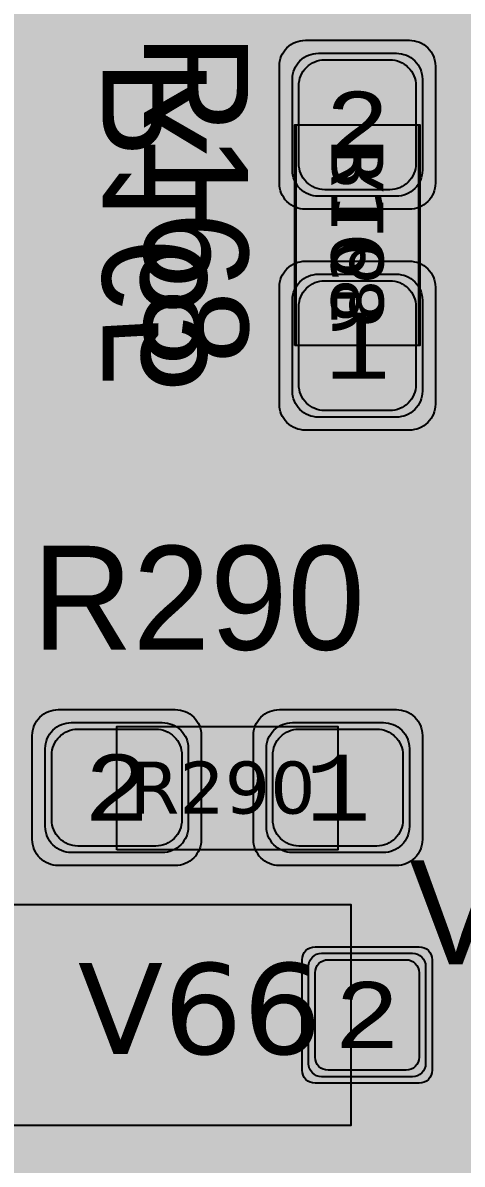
# Model space of a CAD drawing. Extents: x -28 to 199, y -61 to 255.
# Drawn here: x 147.68 to 151.06, y 168.1 to 176.88 of the extents above; entities that cross this region are included whole.
import ezdxf
from ezdxf.enums import TextEntityAlignment as Align

# ---------------------------------------------------------------- set-up
doc = ezdxf.new("R2010")
doc.units = 0
doc.header["$MEASUREMENT"] = 0
for name, color, linetype in [('ASSEMBLY_OUTLINES_BTM', 191, 'CONTINUOUS'), ('ASSEMBLY_OUTLINES_TOP', 102, 'CONTINUOUS'), ('ASSEMBLY_PART_NUMBERS_BTM', 191, 'CONTINUOUS'), ('ASSEMBLY_PART_NUMBERS_TOP', 102, 'CONTINUOUS'), ('ASSEMBLY_REF_DES_BTM', 191, 'CONTINUOUS'), ('ASSEMBLY_REF_DES_TOP', 102, 'CONTINUOUS'), ('DRILL_DRAWING', 21, 'CONTINUOUS'), ('GENERATED_SILKSCREEN_BTM', 255, 'CONTINUOUS'), ('GENERATED_SILKSCREEN_TOP', 140, 'CONTINUOUS'), ('PART_PADS_SMD_BTM', 10, 'CONTINUOUS'), ('PART_PADS_SMD_TOP', 150, 'CONTINUOUS'), ('PIN_NUMBERS_BTM', 8, 'CONTINUOUS'), ('PIN_NUMBERS_TOP', 8, 'CONTINUOUS'), ('PLACEMENT_OUTLINES_BTM', 222, 'CONTINUOUS'), ('PLACEMENT_OUTLINES_TOP', 130, 'CONTINUOUS'), ('PLANE_DATA_LAYER_BOTTOM', 10, 'CONTINUOUS'), ('PLANE_SHAPES_LAYER_2', 230, 'CONTINUOUS'), ('PLANE_SHAPES_LAYER_3', 81, 'CONTINUOUS'), ('PLANE_SHAPES_LAYER_BOTTOM', 10, 'CONTINUOUS'), ('SILKSCREEN_OUTLINES_BTM', 211, 'CONTINUOUS'), ('SILKSCREEN_OUTLINES_TOP', 150, 'CONTINUOUS'), ('SILKSCREEN_REF_DES_BTM', 211, 'CONTINUOUS'), ('SILKSCREEN_REF_DES_TOP', 150, 'CONTINUOUS'), ('SOLDERMASK_PADS_BTM', 12, 'CONTINUOUS'), ('SOLDERMASK_PADS_TOP', 180, 'CONTINUOUS'), ('SOLDERPASTE_PADS_BTM', 12, 'CONTINUOUS'), ('SOLDERPASTE_PADS_TOP', 180, 'CONTINUOUS'), ('TRACES_LAYER_2', 230, 'CONTINUOUS'), ('TRACES_LAYER_BOTTOM', 10, 'CONTINUOUS'), ('TRACES_LAYER_TOP', 150, 'CONTINUOUS')]:
    doc.layers.add(name, color=color, linetype=linetype)
doc.styles.add('COURIER_NEW', font='COUR.TTF')
doc.styles.add('VERDANA', font='verdana.TTF')
doc.styles.add('VERIBEST_GERBER_0', font='txt')

msp = doc.modelspace()

# ---------------------------------------------------------------- hatches: boundary and pattern name
at = {"layer": 'PLANE_DATA_LAYER_BOTTOM'}
h = msp.add_hatch(color=256, dxfattribs=at)
h.paths.add_polyline_path([(149, 169.0762, -0.414213562373095), (148.9238, 169), (147.000008, 169, 0.414213562373095), (147, 168.999992), (147, 168.9142, -0.414213562373095), (146.9238, 168.838), (146.916836, 168.838, 0.1989121654681667), (146.650257, 168.727579), (143.944996, 166.022318, -0.1989133663345656), (143.891114, 166), (137.250008, 166), (137.250004, 165.999999, -0.1462038582376008), (137.2082, 165.987508), (134.125814, 165.987508, 0.1989121654681667), (133.859235, 165.877087), (133.754466, 165.772318, -0.1989133663345372), (133.700584, 165.75), (130.8262, 165.75, -0.414213562373095), (130.75, 165.8262), (130.75, 166.249992, 0.414213562373095), (130.749992, 166.25), (120.250008, 166.25, 0.414213562373095), (120.25, 166.249992), (120.25, 164.5762, -0.414213562373095), (120.1738, 164.5), (119.753893, 164.5, -0.1385740107174841), (119.714013, 164.511269, 0.2825715138385524), (119.085987, 164.511269, -0.1385740107174437), (119.046107, 164.5), (108.750008, 164.5, 0.414213562373095), (108.75, 164.499992), (108.75, 161.5762, -0.414213562373095), (108.6738, 161.5), (108.5762, 161.5, -0.414213562373095), (108.5, 161.5762), (108.5, 161.9, 0.414213562373095), (108.05, 162.35), (106.95, 162.35, 0.3417826534714845), (106.514377, 162.012837, -0.4469152351943249), (106.413497, 161.960731, 0.4438706376830999), (105.620728, 161.556344, -0.3389471313174167), (105.54716, 161.5), (94.5762, 161.5, -0.414213562373095), (94.5, 161.5762), (94.5, 164.712074, -0.1989099556853327), (94.522318, 164.765955), (99.853553, 170.09719, 0.1989122151386037), (100, 170.450743), (100, 172.1738, -0.414213562373095), (100.0762, 172.25), (130.749992, 172.25, 0.414213562373095), (130.75, 172.250008), (130.75, 194.117184, -0.198909955685367), (130.772318, 194.171065), (131.344755, 194.743502, 0.1989121882725125), (131.469235, 195.044022), (131.469235, 198.379979, 0.1989121882725125), (131.344755, 198.680499), (130.772318, 199.252936, -0.198909955685367), (130.75, 199.306817), (130.75, 214.914737, -0.414213562373095), (130.8262, 214.990937), (147.279128, 214.990937, -0.1989133663345656), (147.33301, 214.968619), (148.977682, 213.323947, -0.198909955685367), (149, 213.270066)], flags=0)
h.paths.add_polyline_path([(110.25, 165.75, -0.9999999999999999), (112.25, 165.75, -0.9999999999999999)], flags=0)
h.paths.add_polyline_path([(113.75, 169.75, -0.9999999999999999), (116.75, 169.75, -0.9999999999999999)], flags=0)
h.paths.add_polyline_path([(118.5, 169.75, -0.9999999999999999), (121.5, 169.75, -0.9999999999999999)], flags=0)
h.paths.add_polyline_path([(134.21, 170.75, 0.414213562373095), (134.46, 171), (134.46, 172.5, 0.414213562373095), (134.21, 172.75), (132.71, 172.75, 0.414213562373095), (132.46, 172.5), (132.46, 171, 0.414213562373095), (132.71, 170.75)], flags=0)
h.paths.add_polyline_path([(134.21, 177, 0.414213562373095), (134.46, 177.25), (134.46, 178.75, 0.414213562373095), (134.21, 179), (132.71, 179, 0.414213562373095), (132.46, 178.75), (132.46, 177.25, 0.414213562373095), (132.71, 177)], flags=0)
h.paths.add_polyline_path([(134.21, 183.25, 0.414213562373095), (134.46, 183.5), (134.46, 185, 0.414213562373095), (134.21, 185.25), (132.71, 185.25, 0.414213562373095), (132.46, 185), (132.46, 183.5, 0.414213562373095), (132.71, 183.25)], flags=0)
h.paths.add_polyline_path([(132.46, 190.5, -0.9999999999999999), (134.46, 190.5, -0.9999999999999999)], flags=0)
h.paths.add_polyline_path([(132.46, 196.75, -0.9999999999999999), (134.46, 196.75, -0.9999999999999999)], flags=0)
h.paths.add_polyline_path([(135, 171.75, -0.9999999999999999), (137, 171.75, -0.9999999999999999)], flags=0)
h.paths.add_polyline_path([(135, 178, -0.9999999999999999), (137, 178, -0.9999999999999999)], flags=0)
h.paths.add_polyline_path([(135, 184.25, -0.9999999999999999), (137, 184.25, -0.9999999999999999)], flags=0)
h.paths.add_polyline_path([(135, 190.5, -0.9999999999999999), (137, 190.5, -0.9999999999999999)], flags=0)
h.paths.add_polyline_path([(135, 196.75, -0.9999999999999999), (137, 196.75, -0.9999999999999999)], flags=0)
h.paths.add_polyline_path([(139.749992, 169, 0.414213562373095), (139.75, 169.000008), (139.75, 198.249992, 0.414213562373095), (139.749992, 198.25), (137.250008, 198.25, 0.414213562373095), (137.25, 198.249992), (137.25, 169.000008, 0.414213562373095), (137.250008, 169)], flags=0)
h.paths.add_polyline_path([(142.1, 210.3, -0.9999999999999999), (143.29999999999998, 210.3, -0.9999999999999999)], flags=0)
h.paths.add_polyline_path([(144.1, 179.2, 0.1385725087961841), (144.011269, 179.514013, -0.1385740107174031), (144, 179.553893), (144, 192.314146, 0.1989122151386141), (143.853553, 192.667699), (142.111055, 194.410197, 0.0466846266150895), (142.039326, 194.469652, -0.0466839603697562), (142.028394, 194.478712), (141.903793, 194.603313, -0.1385728852908003), (141.883563, 194.639481, 0.8890740124386082), (140.7, 194.500003), (140.7, 194.499999, 0.3470511284967519), (141.160519, 193.916437, -0.1385728852908476), (141.196687, 193.896207), (141.389803, 193.703091, 0.0466846266150975), (141.461532, 193.643636, -0.0466839603697036), (141.472464, 193.634576), (142.977682, 192.129358, -0.198909955685367), (143, 192.075477), (143, 179.553893, -0.1385740107174032), (142.988731, 179.514013, 0.1385725087961841), (142.9, 179.2, 0.9999999999999999)], flags=0)
h.paths.add_polyline_path([(143, 169, -0.9999999999999999), (145, 169, -0.9999999999999999)], flags=0)
h.paths.add_polyline_path([(145.3, 169.7, -0.9999999999999999), (146.5, 169.7, -0.9999999999999999)], flags=0)
h.paths.add_polyline_path([(144.5, 206.75, -0.9999999999999999), (146.5, 206.75, -0.9999999999999999)], flags=0)
h.paths.add_polyline_path([(145.6, 187.2, -0.9999999999999999), (146.79999999999998, 187.2, -0.9999999999999999)], flags=0)
h.paths.add_polyline_path([(148.111269, 212.585987, 0.1385725087961841), (148.2, 212.9, 0.9999999999999999), (147, 212.9, 0.1385725087961841), (147.088731, 212.585987, -0.1385740107174032), (147.1, 212.546107), (147.1, 211.353893, -0.1385740107174842), (147.088731, 211.314013, 0.1385725087961739), (147, 211, 0.9999999999999999), (148.2, 211, 0.1385725087961739), (148.111269, 211.314013, -0.1385740107174841), (148.1, 211.353893), (148.1, 212.546107, -0.1385740107174031)], flags=0)
h.paths.add_polyline_path([(145.75, 199.25, -0.9999999999999999), (148.75, 199.25, -0.9999999999999999)], flags=0)
h.paths.add_polyline_path([(146.551388, 201.672619, 6.595924566415619), (145.922619, 202.301388, -0.1217123035593108), (145.931388, 202.265899), (145.931388, 202.265898, -0.5165321972622035), (145.830039, 202.193968, 0.5165316951389798), (144.5, 201.250001), (144.5, 201.25, 0.9999999999999999), (146.5, 201.25), (146.5, 201.250002, 0.0842844278408749), (146.443968, 201.580039, -0.6810727290850475)], flags=0)
at = {"layer": 'PLANE_SHAPES_LAYER_2'}
h = msp.add_hatch(color=256, dxfattribs=at)
h.paths.add_polyline_path([(169.5, 129.25), (149.5, 129.25), (142.25, 122), (142.25, 90.5), (147.5, 90.5), (147.5, 80), (154, 80), (154, 69.25), (131.75, 69.25), (131.75, 73.25), (121.25, 73.25), (121.25, 81), (110.5, 81), (110.5, 125.75), (106.5, 125.75), (106.5, 128.75), (93.5, 128.75), (93.5, 120.25), (91.75, 120.25), (91.75, 121.5), (80, 121.5), (80, 118.25), (73.25, 118.25), (73.25, 124.5), (67.5, 124.5), (67.5, 128), (57.75, 128), (57.75, 120.25), (55.25, 120.25), (55.25, 121.5), (47.5, 121.5), (47.5, 119), (35, 119), (35, 134.75), (32.75, 134.75), (32.75, 159.75), (29.25, 159.75), (29.25, 175.25), (22.5, 175.25), (22.5, 195.25), (17.25, 195.25), (17.25, 198), (22.5, 198), (22.5, 216.5), (40.25, 216.5), (40.25, 235.5), (54.5, 235.5), (54.5, 254), (87.25, 254), (87.25, 236.25), (86.25, 236.25), (86.25, 228.75), (81, 228.75), (81, 218.75), (95.25, 218.75), (95.25, 194.5), (87, 194.5), (87, 172), (131.1, 172), (131.1, 208.75), (115.5, 208.75), (115.5, 213.75), (106.75, 213.75), (106.75, 218.75), (110.25, 222.25), (110.25, 226.25), (142.5, 226.25), (142.5, 221.5), (160.5, 221.5), (160.5, 240.75), (169.5, 240.75)])
h.paths.add_polyline_path([(35.5, 149.5), (41.75, 149.5), (41.75, 152), (39.25, 152), (39.25, 154), (37.75, 154), (37.75, 152), (35.5, 152)], flags=16)
h.paths.add_polyline_path([(37.5, 125.75), (37.5, 128.75), (42.75, 128.75), (42.75, 125.75)], flags=16)
h.paths.add_polyline_path([(52, 127.75), (52, 130.75), (54.25, 130.75), (54.25, 127.75)], flags=16)
h.paths.add_polyline_path([(50.75, 219.5), (50.75, 226.5), (71.75, 226.5), (71.75, 219.5)], flags=16)
h.paths.add_polyline_path([(66.5, 150.75), (66.5, 177.5), (72.25, 177.5), (72.25, 150.75)], flags=16)
h.paths.add_polyline_path([(47.25, 185.25), (73, 185.25), (73, 188.25), (70.25, 188.25), (70.25, 191), (47.25, 191)], flags=16)
h.paths.add_polyline_path([(84.5, 208), (84.5, 212.75), (85, 212.75), (85, 208)], flags=16)
h.paths.add_polyline_path([(61.5, 137.25), (87.75, 137.25), (87.75, 140.5), (84.75, 140.5), (84.75, 143), (61.5, 143)], flags=16)
h.paths.add_polyline_path([(88.75, 127), (88.75, 130), (91, 130), (91, 127)], flags=16)
h.paths.add_polyline_path([(85.5, 130.25), (85.5, 132.5), (91, 132.5), (91, 130.25)], flags=16)
h.paths.add_polyline_path([(108.75, 142.25), (135.75, 142.25), (135.75, 145.75), (132.25, 145.75), (132.25, 149), (108.75, 149)], flags=16)
h.paths.add_polyline_path([(114.25, 126.75), (140.75, 126.75), (140.75, 129.75), (137.25, 129.75), (137.25, 133), (114.25, 133)], flags=16)
h.paths.add_polyline_path([(155.25, 180.25), (166.25, 180.25), (166.25, 186.25), (152.25, 186.25), (152.25, 183), (155.25, 183)], flags=16)
at = {"layer": 'PLANE_SHAPES_LAYER_3'}
h = msp.add_hatch(color=256, dxfattribs=at)
h.paths.add_polyline_path([(169.5, 129.25), (149.5, 129.25), (142.25, 122), (142.25, 90.5), (147.5, 90.5), (147.5, 80), (154, 80), (154, 69.25), (131.75, 69.25), (131.75, 73.25), (121.25, 73.25), (121.25, 81), (110.5, 81), (110.5, 125.75), (106.5, 125.75), (106.5, 128.75), (93.5, 128.75), (93.5, 120.25), (91.75, 120.25), (91.75, 121.5), (80, 121.5), (80, 118.25), (73.25, 118.25), (73.25, 124.5), (67.5, 124.5), (67.5, 127.75), (58.25, 127.75), (58.25, 130.25), (88.75, 130.25), (88.75, 127), (91, 127), (91, 132.5), (55, 132.5), (55, 131.25), (52, 131.25), (52, 127.75), (55, 127.75), (55, 127.25), (57.75, 127.25), (57.75, 120.25), (55.25, 120.25), (55.25, 121.5), (47.5, 121.5), (47.5, 119), (35, 119), (35, 134.75), (32.75, 134.75), (32.75, 159.75), (29.25, 159.75), (29.25, 175.25), (22.5, 175.25), (22.5, 195.25), (17.25, 195.25), (17.25, 198), (22.5, 198), (22.5, 216.5), (40.25, 216.5), (40.25, 235.5), (54.5, 235.5), (54.5, 254), (87.25, 254), (87.25, 236.25), (86.25, 236.25), (86.25, 228.75), (81, 228.75), (81, 218.75), (95.25, 218.75), (95.25, 194.5), (87, 194.5), (87, 172), (131.1, 172), (131.1, 208.75), (115.5, 208.75), (115.5, 213.75), (106.75, 213.75), (106.75, 218.75), (110.25, 222.25), (110.25, 226.25), (142.5, 226.25), (142.5, 221.5), (160.5, 221.5), (160.5, 240.75), (169.5, 240.75)])
h.paths.add_polyline_path([(35.5, 149.5), (41.75, 149.5), (41.75, 152), (39.25, 152), (39.25, 154), (37.75, 154), (37.75, 152), (35.5, 152)], flags=16)
h.paths.add_polyline_path([(37.5, 125.75), (37.5, 128.75), (42.75, 128.75), (42.75, 125.75)], flags=16)
h.paths.add_polyline_path([(50.75, 219.5), (50.75, 226.5), (71.75, 226.5), (71.75, 219.5)], flags=16)
h.paths.add_polyline_path([(66.5, 150.75), (66.5, 177.5), (72.25, 177.5), (72.25, 150.75)], flags=16)
h.paths.add_polyline_path([(47.25, 185.25), (73, 185.25), (73, 188.25), (70.25, 188.25), (70.25, 191), (47.25, 191)], flags=16)
h.paths.add_polyline_path([(84.5, 208), (84.5, 212.75), (85, 212.75), (85, 208)], flags=16)
h.paths.add_polyline_path([(61.5, 137.25), (87.75, 137.25), (87.75, 140.5), (84.75, 140.5), (84.75, 143), (61.5, 143)], flags=16)
h.paths.add_polyline_path([(108.75, 142.25), (135.75, 142.25), (135.75, 145.75), (132.25, 145.75), (132.25, 149), (108.75, 149)], flags=16)
h.paths.add_polyline_path([(114.25, 126.75), (140.75, 126.75), (140.75, 129.75), (137.25, 129.75), (137.25, 133), (114.25, 133)], flags=16)
h.paths.add_polyline_path([(155.25, 180.25), (166.25, 180.25), (166.25, 186.25), (152.25, 186.25), (152.25, 183), (155.25, 183)], flags=16)

# ---------------------------------------------------------------- linework, layer by layer
at = {"layer": 'ASSEMBLY_OUTLINES_BTM'}
msp.add_lwpolyline([(149.78, 174.4), (149.78, 176.1), (150.73, 176.1), (150.73, 174.4)], close=True, dxfattribs=at)
at = {"layer": 'ASSEMBLY_OUTLINES_TOP'}
for points in [[(149.77, 174.4), (149.77, 176.1), (150.72, 176.1), (150.72, 174.4)], [(148.4, 170.52), (148.4, 171.47), (150.1, 171.47), (150.1, 170.52)], [(147.3, 168.4), (147.3, 170.1), (150.2, 170.1), (150.2, 168.4)]]:
    msp.add_lwpolyline(points, close=True, dxfattribs=at)
at = {"layer": 'ASSEMBLY_OUTLINES_TOP', "const_width": 0.1}
msp.add_lwpolyline([(147.75, 170), (147.75, 168.5)], dxfattribs=at)
at = {"layer": 'GENERATED_SILKSCREEN_BTM', "const_width": 0.15}
for points in [[(148.5908, 175.9252), (148.5892, 175.9228), (148.5852, 175.922), (148.5812, 175.9196), (148.5772, 175.9196), (148.4124, 175.9196), (148.4084, 175.9196), (148.406, 175.922), (148.4036, 175.922), (148.4028, 175.9228), (148.402, 175.9236), (148.3996, 175.9252), (148.29, 176.0612), (148.2884, 176.0652), (148.2876, 176.0676), (148.2868, 176.0716), (148.2868, 176.4748), (148.2884, 176.482), (148.2924, 176.486), (148.2972, 176.4908), (148.3028, 176.4924), (149.0708, 176.4924), (149.0772, 176.4908), (149.0812, 176.4868), (149.0836, 176.482), (149.0844, 176.4764), (149.0836, 176.47), (149.0812, 176.4644), (149.0772, 176.4604), (149.0708, 176.4588), (148.7028, 176.4588), (148.7028, 176.0828), (149.0756, 175.9516), (149.0812, 175.9484), (149.0844, 175.9428), (149.0852, 175.9364), (149.0836, 175.9316), (149.0812, 175.9268), (149.0764, 175.9228), (149.0716, 175.9204), (149.0652, 175.922), (148.6924, 176.0532), (148.5908, 175.9252)], [(148.3196, 176.4588), (148.3196, 176.0756), (148.4204, 175.9516), (148.5692, 175.9516), (148.6708, 176.0756), (148.6708, 176.4588), (148.3196, 176.4588)], [(149.054, 175.6204), (149.0556, 175.6268), (149.0588, 175.63), (149.0644, 175.6324), (149.0708, 175.6332), (149.0764, 175.6324), (149.082, 175.63), (149.086, 175.6268), (149.0868, 175.6204), (149.0868, 175.3084), (149.086, 175.3028), (149.082, 175.298), (149.0764, 175.2956), (149.0708, 175.2948), (149.0644, 175.2956), (149.0588, 175.298), (149.0556, 175.3028), (149.054, 175.3084), (149.054, 175.4492), (148.3028, 175.4492), (148.2972, 175.45), (148.2932, 175.4524), (148.2908, 175.4564), (148.29, 175.462), (148.2892, 175.466), (148.2892, 175.47), (148.2908, 175.4732), (148.294, 175.4764), (148.5132, 175.6324), (148.5188, 175.6348), (148.5244, 175.6348), (148.5292, 175.6324), (148.5332, 175.6284), (148.5364, 175.6236), (148.538, 175.618), (148.538, 175.6148), (148.5364, 175.6124), (148.5348, 175.61), (148.5324, 175.6084), (148.3532, 175.4804), (149.054, 175.4804), (149.054, 175.6204)], [(148.29, 174.5764), (148.3996, 174.442), (148.4036, 174.438), (148.41, 174.4372), (148.414, 174.438), (148.4188, 174.4396), (148.422, 174.442), (148.4252, 174.446), (148.4276, 174.45), (148.4284, 174.454), (148.4284, 174.458), (148.426, 174.4612), (148.3196, 174.5924), (148.3196, 174.8516), (148.4204, 174.9748), (148.7076, 174.9748), (148.6188, 174.866), (148.618, 174.8628), (148.6172, 174.8612), (148.6172, 174.8604), (148.6164, 174.8604), (148.6156, 174.8564), (148.6156, 174.5868), (148.6164, 174.5836), (148.6172, 174.5828), (148.6172, 174.582), (148.618, 174.5796), (148.6188, 174.5764), (148.7276, 174.442), (148.73, 174.4412), (148.7308, 174.4396), (148.7316, 174.4388), (148.7332, 174.4388), (148.7388, 174.4372), (148.7412, 174.4364), (148.9612, 174.4364), (148.9652, 174.4372), (148.9684, 174.4388), (148.9716, 174.4396), (148.974, 174.442), (149.0836, 174.5764), (149.0852, 174.5804), (149.086, 174.5812), (149.086, 174.5828), (149.0868, 174.5844), (149.0868, 174.5852), (149.0868, 174.5868), (149.0868, 174.8564), (149.086, 174.8596), (149.0852, 174.8628), (149.0836, 174.866), (148.974, 175.0004), (148.9724, 175.002), (148.9716, 175.0036), (148.9692, 175.0052), (148.9636, 175.0068), (148.9612, 175.0076), (148.4124, 175.0076), (148.4084, 175.0068), (148.4052, 175.0052), (148.4036, 175.0036), (148.402, 175.002), (148.3996, 175.0004), (148.29, 174.866), (148.2892, 174.8628), (148.2884, 174.8604), (148.2876, 174.8596), (148.2868, 174.8564), (148.2868, 174.5868), (148.2876, 174.5836), (148.2876, 174.5828), (148.2884, 174.582), (148.2892, 174.5796), (148.29, 174.5764)], [(148.7492, 174.9748), (148.9532, 174.9748), (149.054, 174.8516), (149.054, 174.5932), (148.9532, 174.4684), (148.7492, 174.4684), (148.6476, 174.5932), (148.6476, 174.8516), (148.7492, 174.9748)], [(148.562, 174.1012), (148.5628, 174.1044), (148.5636, 174.1068), (148.5652, 174.11), (148.6532, 174.2188), (148.3196, 174.2188), (148.3196, 173.6964), (148.318, 173.6908), (148.3148, 173.686), (148.3092, 173.6836), (148.3036, 173.6828), (148.2972, 173.6836), (148.2916, 173.686), (148.2884, 173.6908), (148.2868, 173.6964), (148.2868, 174.2364), (148.2884, 174.242), (148.2924, 174.246), (148.2972, 174.2508), (148.3028, 174.2524), (148.6876, 174.2524), (148.6932, 174.2516), (148.6972, 174.2492), (148.6996, 174.246), (148.7012, 174.2404), (148.7028, 174.2364), (148.7036, 174.2332), (148.7028, 174.2292), (148.7004, 174.226), (148.594, 174.0956), (148.594, 173.8372), (148.6956, 173.7124), (148.9532, 173.7124), (149.0532, 173.8372), (149.0532, 174.0956), (148.9476, 174.226), (148.9452, 174.2316), (148.9452, 174.2364), (148.9484, 174.2412), (148.9524, 174.246), (148.958, 174.2492), (148.9636, 174.25), (148.9668, 174.25), (148.9692, 174.2492), (148.9732, 174.2452), (149.0836, 174.11), (149.0852, 174.1076), (149.0852, 174.1044), (149.0868, 174.1012), (149.0868, 173.8316), (149.0868, 173.8292), (149.086, 173.8284), (149.086, 173.8276), (149.0852, 173.826), (149.0852, 173.8244), (149.0836, 173.8212), (148.9732, 173.686), (148.9708, 173.6836), (148.9692, 173.6828), (148.9644, 173.6812), (148.9612, 173.6804), (148.6876, 173.6804), (148.6844, 173.6812), (148.6796, 173.6828), (148.678, 173.6828), (148.6772, 173.6836), (148.6756, 173.6852), (148.674, 173.686), (148.5652, 173.8212), (148.5636, 173.8252), (148.5628, 173.8276), (148.562, 173.8316), (148.562, 174.1012)]]:
    msp.add_lwpolyline(points, dxfattribs=at)
for points in [[(149.780005, 174.966164, 1.1642e-05), (149.779995, 174.966156), (149.779995, 175.533844, 1.1642e-05), (149.780005, 175.533836), (149.780005, 174.966164)], [(150.730005, 174.957902, 1.22306e-05), (150.729995, 174.957911), (150.729995, 175.542089, 1.22306e-05), (150.730005, 175.542098), (150.730005, 174.957902)]]:
    msp.add_lwpolyline(points, format="xyb", dxfattribs=at)
at = {"layer": 'GENERATED_SILKSCREEN_TOP', "const_width": 0.15}
for points in [[(149.1092, 176.1256), (149.1108, 176.1232), (149.1148, 176.1224), (149.1188, 176.12), (149.1228, 176.12), (149.2876, 176.12), (149.2916, 176.12), (149.294, 176.1224), (149.2964, 176.1224), (149.2972, 176.1232), (149.298, 176.124), (149.3004, 176.1256), (149.41, 176.2616), (149.4116, 176.2656), (149.4124, 176.268), (149.4132, 176.272), (149.4132, 176.6752), (149.4116, 176.6824), (149.4076, 176.6864), (149.4036, 176.6912), (149.3972, 176.6928), (148.6292, 176.6928), (148.6228, 176.6912), (148.6188, 176.6872), (148.6164, 176.6824), (148.6156, 176.6768), (148.6164, 176.6704), (148.6188, 176.6648), (148.6228, 176.6608), (148.6292, 176.6592), (148.9972, 176.6592), (148.9972, 176.2832), (148.6244, 176.152), (148.6188, 176.1488), (148.6156, 176.1432), (148.6148, 176.1368), (148.6164, 176.132), (148.6196, 176.1272), (148.6236, 176.1232), (148.6284, 176.1208), (148.6348, 176.1224), (149.0076, 176.2536), (149.1092, 176.1256)], [(149.3804, 176.6592), (149.3804, 176.276), (149.2796, 176.152), (149.1308, 176.152), (149.0292, 176.276), (149.0292, 176.6592), (149.3804, 176.6592)], [(148.646, 175.8208), (148.6452, 175.8272), (148.6412, 175.8304), (148.6356, 175.8328), (148.6292, 175.8336), (148.6236, 175.8328), (148.618, 175.8304), (148.614, 175.8272), (148.6132, 175.8208), (148.6132, 175.5088), (148.614, 175.5032), (148.618, 175.4984), (148.6236, 175.496), (148.6292, 175.4952), (148.6356, 175.496), (148.6412, 175.4984), (148.6452, 175.5032), (148.646, 175.5088), (148.646, 175.6496), (149.3972, 175.6496), (149.4028, 175.6504), (149.4068, 175.6528), (149.4092, 175.6568), (149.41, 175.6624), (149.4108, 175.6664), (149.4108, 175.6704), (149.4092, 175.6736), (149.406, 175.6768), (149.1868, 175.8328), (149.1812, 175.8352), (149.1764, 175.8352), (149.1708, 175.8328), (149.1668, 175.8288), (149.1636, 175.824), (149.162, 175.8184), (149.1636, 175.8128), (149.1676, 175.8088), (149.3468, 175.6808), (148.646, 175.6808), (148.646, 175.8208)], [(149.41, 174.7768), (149.3004, 174.6424), (149.2964, 174.6384), (149.29, 174.6376), (149.286, 174.6384), (149.282, 174.64), (149.278, 174.6424), (149.2748, 174.6464), (149.2724, 174.6504), (149.2716, 174.6544), (149.2716, 174.6584), (149.274, 174.6616), (149.3804, 174.7928), (149.3804, 175.052), (149.2796, 175.1752), (148.9924, 175.1752), (149.0812, 175.0664), (149.082, 175.0632), (149.0828, 175.0616), (149.0828, 175.0608), (149.0836, 175.0608), (149.0844, 175.0568), (149.0844, 174.7872), (149.0836, 174.784), (149.0828, 174.7832), (149.0828, 174.7824), (149.082, 174.78), (149.0812, 174.7768), (148.9724, 174.6424), (148.9708, 174.6416), (148.9692, 174.64), (148.9684, 174.6392), (148.9668, 174.6392), (148.9612, 174.6376), (148.9588, 174.6368), (148.7388, 174.6368), (148.7348, 174.6376), (148.7316, 174.6392), (148.7284, 174.64), (148.726, 174.6424), (148.6164, 174.7768), (148.6148, 174.7808), (148.614, 174.7816), (148.614, 174.7832), (148.614, 174.7848), (148.6132, 174.7856), (148.6132, 174.7872), (148.6132, 175.0568), (148.614, 175.06), (148.6148, 175.0632), (148.6164, 175.0664), (148.726, 175.2008), (148.7276, 175.2024), (148.7284, 175.204), (148.7308, 175.2056), (148.7364, 175.2072), (148.7388, 175.208), (149.2876, 175.208), (149.2916, 175.2072), (149.2948, 175.2056), (149.2972, 175.204), (149.298, 175.2024), (149.3004, 175.2008), (149.41, 175.0664), (149.4108, 175.0632), (149.4116, 175.0608), (149.4124, 175.06), (149.4132, 175.0568), (149.4132, 174.7872), (149.4124, 174.784), (149.4124, 174.7832), (149.4116, 174.7824), (149.4108, 174.78), (149.41, 174.7768)], [(148.9508, 175.1752), (148.7468, 175.1752), (148.646, 175.052), (148.646, 174.7936), (148.7468, 174.6688), (148.9508, 174.6688), (149.0524, 174.7936), (149.0524, 175.052), (148.9508, 175.1752)], [(149.118, 173.9152), (149.0412, 173.9408), (148.9644, 173.9152), (148.962, 173.9152), (148.9588, 173.9144), (148.7116, 173.9144), (148.7092, 173.9144), (148.7068, 173.9152), (148.7036, 173.916), (148.7004, 173.9192), (148.618, 173.9992), (148.6148, 174.0024), (148.614, 174.0072), (148.6132, 174.0104), (148.6132, 174.304), (148.6132, 174.3064), (148.614, 174.3088), (148.6148, 174.312), (148.618, 174.3152), (148.7004, 174.3952), (148.7036, 174.3984), (148.7068, 174.4), (148.7116, 174.4), (148.9588, 174.4), (148.962, 174.4), (148.9636, 174.4), (148.9644, 174.3992), (149.0412, 174.3736), (149.118, 174.3992), (149.1188, 174.4), (149.1236, 174.4), (149.3156, 174.4), (149.3188, 174.4), (149.3228, 174.3984), (149.3268, 174.3952), (149.4092, 174.3152), (149.4116, 174.312), (149.4124, 174.3088), (149.4132, 174.3064), (149.4132, 174.304), (149.4132, 174.0104), (149.4124, 174.0072), (149.4116, 174.0024), (149.4092, 173.9992), (149.3268, 173.9192), (149.322, 173.916), (149.3188, 173.9152), (149.3156, 173.9144), (149.1236, 173.9144), (149.1204, 173.9144), (149.1188, 173.9152), (149.118, 173.9152)], [(148.9556, 174.368), (148.7188, 174.368), (148.646, 174.296), (148.646, 174.0168), (148.7188, 173.9464), (148.9556, 173.9464), (149.0244, 173.9696), (149.0244, 174.3464), (148.9556, 174.368)], [(149.3068, 174.368), (149.1252, 174.368), (149.0564, 174.3464), (149.0564, 173.9696), (149.1252, 173.9464), (149.3068, 173.9464), (149.3804, 174.0168), (149.3804, 174.296), (149.3068, 174.368)], [(148.4244, 172.5424), (148.4268, 172.544), (148.4276, 172.548), (148.43, 172.552), (148.43, 172.556), (148.43, 172.7208), (148.43, 172.7248), (148.4276, 172.7272), (148.4276, 172.7296), (148.4268, 172.7304), (148.426, 172.7312), (148.4244, 172.7328), (148.2884, 172.8432), (148.2844, 172.8448), (148.2812, 172.8456), (148.278, 172.8464), (147.8748, 172.8464), (147.8676, 172.8448), (147.8628, 172.8408), (147.8588, 172.836), (147.8572, 172.8304), (147.8572, 172.0624), (147.8588, 172.056), (147.8628, 172.052), (147.8676, 172.0496), (147.8732, 172.0488), (147.8796, 172.0496), (147.8852, 172.052), (147.8892, 172.056), (147.8908, 172.0624), (147.8908, 172.4304), (148.2668, 172.4304), (148.398, 172.0576), (148.4012, 172.052), (148.4068, 172.0488), (148.4132, 172.048), (148.418, 172.0496), (148.4228, 172.052), (148.4268, 172.056), (148.4292, 172.0616), (148.4276, 172.068), (148.2964, 172.4408), (148.4244, 172.5424)], [(149.0452, 172.8432), (149.1796, 172.7336), (149.182, 172.7296), (149.1828, 172.7264), (149.1844, 172.724), (149.1852, 172.7208), (149.1852, 172.6112), (149.1844, 172.608), (149.1828, 172.6032), (149.182, 172.5992), (149.1796, 172.5976), (148.6468, 172.1648), (148.6468, 172.0792), (149.1692, 172.0792), (149.1748, 172.0776), (149.1796, 172.0744), (149.182, 172.0688), (149.1828, 172.0624), (149.182, 172.0568), (149.1796, 172.0512), (149.1748, 172.048), (149.1692, 172.0464), (148.63, 172.0464), (148.6236, 172.048), (148.6196, 172.052), (148.6156, 172.056), (148.614, 172.0624), (148.614, 172.172), (148.6148, 172.1744), (148.6164, 172.18), (148.618, 172.1824), (148.6196, 172.184), (148.6212, 172.1856), (149.1532, 172.6192), (149.1532, 172.7128), (149.0284, 172.8136), (148.77, 172.8136), (148.6396, 172.7072), (148.634, 172.7056), (148.6284, 172.7064), (148.6236, 172.7088), (148.6204, 172.7136), (148.6172, 172.7184), (148.6164, 172.724), (148.6164, 172.7272), (148.6172, 172.7296), (148.6212, 172.7336), (148.7556, 172.8432), (148.7588, 172.844), (148.7612, 172.8448), (148.762, 172.8456), (148.7652, 172.8464), (149.0348, 172.8464), (149.038, 172.8456), (149.0388, 172.8456), (149.0396, 172.8448), (149.042, 172.844), (149.0452, 172.8432)], [(149.5116, 172.0496), (149.3772, 172.1592), (149.3732, 172.1632), (149.3724, 172.1656), (149.3724, 172.168), (149.3732, 172.1736), (149.3764, 172.1792), (149.3796, 172.1832), (149.3844, 172.1864), (149.39, 172.1872), (149.3956, 172.1856), (149.526, 172.0792), (149.7844, 172.0792), (149.9092, 172.18), (149.9092, 172.4672), (149.8004, 172.3792), (149.7972, 172.3776), (149.7964, 172.3768), (149.794, 172.376), (149.7908, 172.376), (149.5212, 172.376), (149.518, 172.376), (149.5132, 172.3776), (149.5116, 172.3792), (149.3772, 172.488), (149.3756, 172.4888), (149.374, 172.4904), (149.3724, 172.4928), (149.3708, 172.4984), (149.37, 172.5016), (149.37, 172.7208), (149.3708, 172.7248), (149.3724, 172.728), (149.374, 172.7304), (149.3756, 172.7312), (149.3772, 172.7336), (149.5116, 172.8432), (149.5148, 172.844), (149.5172, 172.8448), (149.518, 172.8456), (149.5212, 172.8464), (149.7908, 172.8464), (149.794, 172.8456), (149.7948, 172.8456), (149.7956, 172.8448), (149.798, 172.844), (149.8012, 172.8432), (149.9356, 172.7336), (149.938, 172.7296), (149.9388, 172.7264), (149.9404, 172.724), (149.9412, 172.7208), (149.9412, 172.172), (149.9404, 172.1696), (149.9388, 172.164), (149.938, 172.1624), (149.9356, 172.1592), (149.8012, 172.0496), (149.7972, 172.048), (149.7964, 172.0472), (149.7948, 172.0472), (149.7932, 172.0464), (149.7924, 172.0464), (149.7908, 172.0464), (149.5212, 172.0464), (149.518, 172.0472), (149.5148, 172.048), (149.5116, 172.0496)], [(150.1332, 172.7336), (150.2676, 172.8432), (150.2708, 172.844), (150.2732, 172.8448), (150.274, 172.8456), (150.2772, 172.8464), (150.5468, 172.8464), (150.55, 172.8456), (150.5508, 172.8456), (150.5516, 172.8448), (150.554, 172.844), (150.5572, 172.8432), (150.6916, 172.7336), (150.694, 172.7296), (150.6948, 172.7264), (150.6964, 172.724), (150.6972, 172.7208), (150.6972, 172.172), (150.6964, 172.1696), (150.6948, 172.164), (150.694, 172.1624), (150.6916, 172.1592), (150.5572, 172.0496), (150.554, 172.0488), (150.5524, 172.048), (150.5508, 172.0472), (150.5492, 172.0464), (150.5468, 172.0464), (150.2772, 172.0464), (150.274, 172.0472), (150.2708, 172.048), (150.2676, 172.0496), (150.1332, 172.1592), (150.1316, 172.1608), (150.13, 172.1616), (150.1284, 172.164), (150.1268, 172.1696), (150.126, 172.172), (150.126, 172.7208), (150.1268, 172.724), (150.1284, 172.7264), (150.13, 172.7296), (150.1332, 172.7336)], [(147.8908, 172.8136), (148.2732, 172.8136), (148.398, 172.7128), (148.398, 172.564), (148.2732, 172.4624), (147.8908, 172.4624), (147.8908, 172.8136)], [(149.4028, 172.7128), (149.4028, 172.5096), (149.526, 172.408), (149.7844, 172.408), (149.9092, 172.5096), (149.9092, 172.7128), (149.7844, 172.8136), (149.526, 172.8136), (149.4028, 172.7128)], [(150.1588, 172.7128), (150.1588, 172.18), (150.206, 172.14), (150.5932, 172.7712), (150.5404, 172.8136), (150.282, 172.8136), (150.1588, 172.7128)], [(150.2316, 172.1192), (150.282, 172.0792), (150.5404, 172.0792), (150.6652, 172.18), (150.6652, 172.7128), (150.618, 172.7504), (150.2316, 172.1192)], [(151.0768, 169.6264), (151.0552, 169.6264), (151.0504, 169.6272), (151.0464, 169.6296), (151.0424, 169.6328), (151.0408, 169.6376), (150.7808, 170.4048), (150.78, 170.4112), (150.7824, 170.416), (150.7872, 170.42), (150.7928, 170.4232), (150.7984, 170.424), (150.804, 170.4232), (150.8088, 170.4208), (150.812, 170.4152), (151.0656, 169.6608), (151.3208, 170.4152)], [(151.3504, 170.4048), (151.092, 169.6376), (151.0896, 169.6328), (151.0848, 169.6296), (151.0816, 169.6272), (151.0768, 169.6264)]]:
    msp.add_lwpolyline(points, dxfattribs=at)
for points in [[(149.770005, 174.957911, 1.22306e-05), (149.769995, 174.957902), (149.769995, 175.542098, 1.22306e-05), (149.770005, 175.542089), (149.770005, 174.957911)], [(150.720005, 174.966156, 1.1642e-05), (150.719995, 174.966164), (150.719995, 175.533836, 1.1642e-05), (150.720005, 175.533844), (150.720005, 174.966156)], [(149.533844, 171.470005, 1.1642e-05), (149.533836, 171.469995), (148.966164, 171.469995, 1.1642e-05), (148.966156, 171.470005), (149.533844, 171.470005)], [(149.542098, 170.519995), (148.957902, 170.519995, 1.22306e-05), (148.957911, 170.520005), (149.542089, 170.520005, 1.22306e-05), (149.542098, 170.519995)], [(150.200005, 169.8), (150.199995, 169.8), (150.199995, 170.099995), (147.300005, 170.099995), (147.300005, 169.8), (147.299995, 169.8), (147.299995, 170.1, -0.4142135624), (147.3, 170.100005), (150.2, 170.100005, -0.4142135624), (150.200005, 170.1), (150.200005, 169.8)], [(150.200005, 168.4, -0.4142135624), (150.2, 168.399995), (147.3, 168.399995, -0.4142135624), (147.299995, 168.4), (147.299995, 168.7), (147.300005, 168.7), (147.300005, 168.400005), (150.199995, 168.400005), (150.199995, 168.7), (150.200005, 168.7), (150.200005, 168.4)]]:
    msp.add_lwpolyline(points, format="xyb", dxfattribs=at)
at = {"layer": 'PART_PADS_SMD_BTM'}
for points in [[(149.95, 175.55, -0.4142135624), (149.75, 175.75), (149.75, 176.45, -0.4142135624), (149.95, 176.65), (150.55, 176.65, -0.4142135624), (150.75, 176.45), (150.75, 175.75, -0.4142135624), (150.55, 175.55)], [(149.95, 173.85, -0.4142135624), (149.75, 174.05), (149.75, 174.75, -0.4142135624), (149.95, 174.95), (150.55, 174.95, -0.4142135624), (150.75, 174.75), (150.75, 174.05, -0.4142135624), (150.55, 173.85)]]:
    msp.add_lwpolyline(points, format="xyb", close=True, dxfattribs=at)
at = {"layer": 'PART_PADS_SMD_TOP'}
for points in [[(149.95, 175.55, -0.4142135624), (149.75, 175.75), (149.75, 176.45, -0.4142135624), (149.95, 176.65), (150.55, 176.65, -0.4142135624), (150.75, 176.45), (150.75, 175.75, -0.4142135624), (150.55, 175.55)], [(149.95, 173.85, -0.4142135624), (149.75, 174.05), (149.75, 174.75, -0.4142135624), (149.95, 174.95), (150.55, 174.95, -0.4142135624), (150.75, 174.75), (150.75, 174.05, -0.4142135624), (150.55, 173.85)], [(148.95, 170.7, -0.4142135624), (148.75, 170.5), (148.05, 170.5, -0.4142135624), (147.85, 170.7), (147.85, 171.3, -0.4142135624), (148.05, 171.5), (148.75, 171.5, -0.4142135624), (148.95, 171.3)], [(150.65, 170.7, -0.4142135624), (150.45, 170.5), (149.75, 170.5, -0.4142135624), (149.55, 170.7), (149.55, 171.3, -0.4142135624), (149.75, 171.5), (150.45, 171.5, -0.4142135624), (150.65, 171.3)], [(149.975, 168.775, -0.4142135624), (149.875, 168.875), (149.875, 169.625, -0.4142135624), (149.975, 169.725), (150.675, 169.725, -0.4142135624), (150.775, 169.625), (150.775, 168.875, -0.4142135624), (150.675, 168.775)]]:
    msp.add_lwpolyline(points, format="xyb", close=True, dxfattribs=at)
at = {"layer": 'PLACEMENT_OUTLINES_BTM'}
msp.add_lwpolyline([(149.78, 174.4), (149.78, 176.1), (150.73, 176.1), (150.73, 174.4)], close=True, dxfattribs=at)
at = {"layer": 'PLACEMENT_OUTLINES_TOP'}
for points in [[(149.77, 174.4), (149.77, 176.1), (150.72, 176.1), (150.72, 174.4)], [(148.4, 170.52), (148.4, 171.47), (150.1, 171.47), (150.1, 170.52)], [(147.3, 168.4), (147.3, 170.1), (150.2, 170.1), (150.2, 168.4)]]:
    msp.add_lwpolyline(points, close=True, dxfattribs=at)
at = {"layer": 'PLANE_SHAPES_LAYER_BOTTOM'}
msp.add_solid([(139.75, 169), (149, 169), (139.75, 198.25), (149, 198.25)], dxfattribs=at)
at = {"layer": 'SILKSCREEN_OUTLINES_BTM'}
msp.add_lwpolyline([(149.78, 174.4), (149.78, 176.1), (150.73, 176.1), (150.73, 174.4)], close=True, dxfattribs=at)
at = {"layer": 'SILKSCREEN_OUTLINES_TOP'}
for points in [[(149.77, 174.4), (149.77, 176.1), (150.72, 176.1), (150.72, 174.4)], [(148.4, 170.52), (148.4, 171.47), (150.1, 171.47), (150.1, 170.52)], [(147.3, 168.4), (147.3, 170.1), (150.2, 170.1), (150.2, 168.4)]]:
    msp.add_lwpolyline(points, close=True, dxfattribs=at)
at = {"layer": 'SOLDERMASK_PADS_BTM'}
for points in [[(149.85, 175.45, -0.4142135624), (149.65, 175.65), (149.65, 176.55, -0.4142135624), (149.85, 176.75), (150.65, 176.75, -0.4142135624), (150.85, 176.55), (150.85, 175.65, -0.4142135624), (150.65, 175.45)], [(149.85, 173.75, -0.4142135624), (149.65, 173.95), (149.65, 174.85, -0.4142135624), (149.85, 175.05), (150.65, 175.05, -0.4142135624), (150.85, 174.85), (150.85, 173.95, -0.4142135624), (150.65, 173.75)]]:
    msp.add_lwpolyline(points, format="xyb", close=True, dxfattribs=at)
at = {"layer": 'SOLDERMASK_PADS_TOP'}
for points in [[(149.85, 175.45, -0.4142135624), (149.65, 175.65), (149.65, 176.55, -0.4142135624), (149.85, 176.75), (150.65, 176.75, -0.4142135624), (150.85, 176.55), (150.85, 175.65, -0.4142135624), (150.65, 175.45)], [(149.85, 173.75, -0.4142135624), (149.65, 173.95), (149.65, 174.85, -0.4142135624), (149.85, 175.05), (150.65, 175.05, -0.4142135624), (150.85, 174.85), (150.85, 173.95, -0.4142135624), (150.65, 173.75)], [(149.05, 170.6, -0.4142135624), (148.85, 170.4), (147.95, 170.4, -0.4142135624), (147.75, 170.6), (147.75, 171.4, -0.4142135624), (147.95, 171.6), (148.85, 171.6, -0.4142135624), (149.05, 171.4)], [(150.75, 170.6, -0.4142135624), (150.55, 170.4), (149.65, 170.4, -0.4142135624), (149.45, 170.6), (149.45, 171.4, -0.4142135624), (149.65, 171.6), (150.55, 171.6, -0.4142135624), (150.75, 171.4)], [(149.925, 168.725, -0.4142135624), (149.825, 168.825), (149.825, 169.675, -0.4142135624), (149.925, 169.775), (150.725, 169.775, -0.4142135624), (150.825, 169.675), (150.825, 168.825, -0.4142135624), (150.725, 168.725)]]:
    msp.add_lwpolyline(points, format="xyb", close=True, dxfattribs=at)
at = {"layer": 'SOLDERPASTE_PADS_BTM'}
for points in [[(150, 175.6, -0.4142135624), (149.8, 175.8), (149.8, 176.4, -0.4142135624), (150, 176.6), (150.5, 176.6, -0.4142135624), (150.7, 176.4), (150.7, 175.8, -0.4142135624), (150.5, 175.6)], [(150, 173.9, -0.4142135624), (149.8, 174.1), (149.8, 174.7, -0.4142135624), (150, 174.9), (150.5, 174.9, -0.4142135624), (150.7, 174.7), (150.7, 174.1, -0.4142135624), (150.5, 173.9)]]:
    msp.add_lwpolyline(points, format="xyb", close=True, dxfattribs=at)
at = {"layer": 'SOLDERPASTE_PADS_TOP'}
for points in [[(150, 175.6, -0.4142135624), (149.8, 175.8), (149.8, 176.4, -0.4142135624), (150, 176.6), (150.5, 176.6, -0.4142135624), (150.7, 176.4), (150.7, 175.8, -0.4142135624), (150.5, 175.6)], [(150, 173.9, -0.4142135624), (149.8, 174.1), (149.8, 174.7, -0.4142135624), (150, 174.9), (150.5, 174.9, -0.4142135624), (150.7, 174.7), (150.7, 174.1, -0.4142135624), (150.5, 173.9)], [(148.9, 170.75, -0.4142135624), (148.7, 170.55), (148.1, 170.55, -0.4142135624), (147.9, 170.75), (147.9, 171.25, -0.4142135624), (148.1, 171.45), (148.7, 171.45, -0.4142135624), (148.9, 171.25)], [(150.6, 170.75, -0.4142135624), (150.4, 170.55), (149.8, 170.55, -0.4142135624), (149.6, 170.75), (149.6, 171.25, -0.4142135624), (149.8, 171.45), (150.4, 171.45, -0.4142135624), (150.6, 171.25)], [(150.025, 168.825, -0.4142135624), (149.925, 168.925), (149.925, 169.575, -0.4142135624), (150.025, 169.675), (150.625, 169.675, -0.4142135624), (150.725, 169.575), (150.725, 168.925, -0.4142135624), (150.625, 168.825)]]:
    msp.add_lwpolyline(points, format="xyb", close=True, dxfattribs=at)
at = {"layer": 'TRACES_LAYER_2', "const_width": 0.254}
for points in [[(151.3, 167.6), (151.3, 168.971234), (150.906672, 169.364562), (150.906672, 192.199555), (141.616204, 201.490023), (141.616204, 211.112144), (139.706503, 213.021845), (126.749389, 213.021845), (122.451732, 217.319502), (122.451732, 217.777034), (121.247766, 218.981), (109.381, 218.981), (108.2, 217.8)], [(109.2, 217.8), (109.977, 218.577), (121.080423, 218.577), (122.015, 217.642423), (122.015, 217.184891), (126.582046, 212.617845), (139.53916, 212.617845), (141.212204, 210.944801), (141.212204, 201.32268), (150.502672, 192.032212), (150.502672, 167.439905), (150.821288, 167.121289), (150.821288, 166.978712), (151.3, 166.5)], [(115, 217.8), (114.521288, 217.321288), (114.521288, 217.121289), (115.937289, 215.705288), (120.637888, 215.705288), (125.745331, 210.597845), (138.702445, 210.597845), (139.192204, 210.108086), (139.192204, 200.485965), (147.9, 191.778169), (147.9, 165.9)], [(116.2, 217.8), (117.486712, 216.513288), (120.972574, 216.513288), (126.080017, 211.405845), (139.037131, 211.405845), (140.000204, 210.442772), (140.000204, 200.820651), (149.2, 191.620855), (149.2, 165.728767), (149.282712, 165.646055), (149.282712, 165.311369), (149.2, 165.228657), (149.2, 164.4)], [(119.8, 217.8), (120.579856, 217.020144), (121.037061, 217.020144), (126.24736, 211.809845), (139.204474, 211.809845), (140.404204, 210.610115), (140.404204, 200.987994), (149.604, 191.788198), (149.604, 167.195891), (149.9, 166.899891), (149.9, 166.1)], [(120.9, 217.8), (121.611, 217.089), (121.611, 217.017548), (126.414703, 212.213845), (139.371817, 212.213845), (140.808204, 210.777458), (140.808204, 201.155337), (150.008, 191.955541), (150.008, 167.363234), (150.417288, 166.953946), (150.417288, 166.811369), (150.6, 166.628657), (150.6, 164.1), (151.4, 163.3)], [(115.6, 217), (116.490712, 216.109288), (120.805231, 216.109288), (125.912674, 211.001845), (138.869788, 211.001845), (139.596204, 210.275429), (139.596204, 200.653308), (148.577, 191.672512), (148.577, 165.177), (148.4, 165)]]:
    msp.add_lwpolyline(points, dxfattribs=at)
at = {"layer": 'TRACES_LAYER_BOTTOM'}
for points, const_width in [([(150.25, 176.1), (150.25, 181.394006), (152.125994, 183.27), (155.27, 183.27), (156.54, 184.54)], 0.35), ([(158.3, 163.875), (157.223, 163.875), (154.42675, 166.67125), (154.42675, 166.704475), (154.360283, 166.770942), (154.360283, 168.753005), (153.473, 169.640288), (153.473, 170.243896), (150.25, 173.466896), (150.25, 174.4)], 0.254), ([(128.2, 163.475), (131.990306, 163.475), (134.125814, 165.610508), (144.066344, 165.610508), (146.916836, 168.461), (151.35584, 168.461), (152.04184, 167.775), (152.7, 167.775)], 0.254)]:
    msp.add_lwpolyline(points, dxfattribs=dict(at, const_width=const_width))
at = {"layer": 'TRACES_LAYER_TOP'}
for points, const_width in [([(143.9, 209), (143.9, 199.518759), (148.15, 195.268759), (148.15, 175.194246), (148.944246, 174.4), (150.25, 174.4)], 0.5), ([(150.25, 176.1), (150.25, 180.79), (154, 184.54)], 0.5), ([(145.825, 175.75), (146.552, 175.75), (146.552, 175.734839), (148.961783, 173.325056), (158.690812, 173.325056), (163.45, 168.565868), (163.45, 167.1)], 0.35), ([(160.1, 173), (159.656644, 173.443356), (159.633388, 173.443356), (158.676744, 174.4), (150.25, 174.4)], 0.5), ([(145.825, 173.25), (146.552, 173.25), (147.689792, 172.112208), (150.961166, 172.112208), (151.148958, 172.3), (151.675, 172.3)], 0.35), ([(145.825, 170.75), (146.9375, 170.75), (147.1875, 171), (148.4, 171)], 0.35), ([(148.4, 171), (148.4, 170.516986), (149.025406, 169.89158), (149.68342, 169.89158), (150.325, 169.25)], 0.35), ([(154.1, 169.9), (151.281602, 169.9), (150.958602, 170.223), (150.927, 170.223), (150.15, 171), (150.1, 171)], 0.35), ([(147.175, 169.25), (147.175, 168.498), (147.535709, 168.137291), (147.712709, 168.137291), (148.35, 167.5), (148.4, 167.5)], 0.35)]:
    msp.add_lwpolyline(points, dxfattribs=dict(at, const_width=const_width))

# ---------------------------------------------------------------- texts
at = {"layer": 'ASSEMBLY_PART_NUMBERS_BTM', "style": 'VERIBEST_GERBER_0', "text_generation_flag": 2}
for p in [(147.71, 175.25), (149.21, 175.25), (150.71, 175.25)]:
    msp.add_text('ERJ-3EKF6200V', height=2.032, rotation=90, dxfattribs=at).set_placement(p, align=Align.TOP_LEFT)
for p in [(163.25, 172.190002), (163.25, 169.79)]:
    msp.add_text('ERJ-3EKF6200V', height=2.032, dxfattribs=at).set_placement(p, align=Align.TOP_LEFT)
at = {"layer": 'ASSEMBLY_PART_NUMBERS_TOP', "style": 'VERIBEST_GERBER_0'}
for s, p in [('SPC02SVJN-RC-3POS', (136, 175.46)), ('ERJ-3EKF4701V', (149.25, 173.54)), ('PMEG4005EGWX', (144.25, 173.21)), ('PMEG4005EGWX', (144.25, 170.71)), ('MMZ1608A182B', (132.25, 170.04)), ('ERJ-3GEY0R00V', (149.25, 170.04)), ('SPC02SVJN-RC-3POS', (136, 169.21)), ('MMZ1608A182B', (127.5, 169.04)), ('PMEG4005EGWX', (144.25, 168.21))]:
    msp.add_text(s, height=2.032, dxfattribs=at).set_placement(p, align=Align.TOP_LEFT)
msp.add_text('ERJ-3EKF6200V', height=2.032, rotation=270, dxfattribs=at).set_placement((152.79, 175.25), align=Align.TOP_LEFT)
at = {"layer": 'ASSEMBLY_REF_DES_BTM', "style": 'VERDANA', "text_generation_flag": 2}
msp.add_text('R165', height=0.4, rotation=90, dxfattribs=at).set_placement((150.05, 175.95), align=Align.TOP_LEFT)
at = {"layer": 'ASSEMBLY_REF_DES_TOP', "style": 'VERDANA'}
msp.add_text('R168', height=0.4, rotation=270, dxfattribs=at).set_placement((150.45, 176), align=Align.TOP_LEFT)
for s, height, p in [('R290', 0.4, (148.5, 171.2)), ('V66', 0.7, (148.1, 169.65))]:
    msp.add_text(s, height=height, dxfattribs=at).set_placement(p, align=Align.TOP_LEFT)
at = {"layer": 'DRILL_DRAWING', "style": 'VERIBEST_GERBER_0'}
msp.add_text('A', height=2, dxfattribs=at).set_placement((151.3, 167.6), align=Align.MIDDLE_CENTER)
at = {"layer": 'PIN_NUMBERS_BTM', "style": 'COURIER_NEW'}
for s, p in [('2', (150.25, 176.1)), ('2', (150.25, 176.1)), ('1', (150.25, 174.4)), ('1', (150.25, 174.4)), ('2', (148.4, 171)), ('1', (150.1, 171)), ('2', (150.325, 169.25))]:
    msp.add_text(s, height=0.508, dxfattribs=at).set_placement(p, align=Align.MIDDLE_CENTER)
at = {"layer": 'PIN_NUMBERS_TOP', "style": 'COURIER_NEW'}
for s, p in [('2', (150.25, 176.1)), ('2', (150.25, 176.1)), ('1', (150.25, 174.4)), ('1', (150.25, 174.4)), ('2', (148.4, 171)), ('1', (150.1, 171)), ('2', (150.325, 169.25))]:
    msp.add_text(s, height=0.508, dxfattribs=at).set_placement(p, align=Align.MIDDLE_CENTER)
at = {"layer": 'SILKSCREEN_REF_DES_BTM', "style": 'VERIBEST_GERBER_0', "text_generation_flag": 2}
msp.add_text('R165', height=0.8, rotation=90, dxfattribs=at).set_placement((148.29, 176.6), align=Align.TOP_LEFT)
at = {"layer": 'SILKSCREEN_REF_DES_TOP', "style": 'VERIBEST_GERBER_0'}
msp.add_text('R168', height=0.8, rotation=270, dxfattribs=at).set_placement((149.41, 176.8), align=Align.TOP_LEFT)
for s, p in [('R290', (147.75, 172.86)), ('V66', (150.65, 170.44))]:
    msp.add_text(s, height=0.8, dxfattribs=at).set_placement(p, align=Align.TOP_LEFT)

doc.saveas('drawing.dxf')
